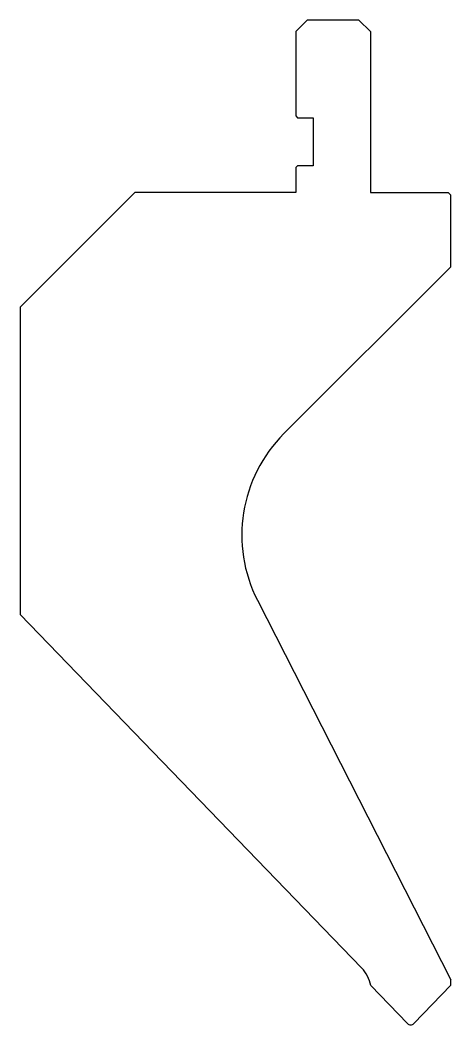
# Model space of a CAD drawing. Header units: metres. Extents: x 48 to 123, y -82 to 93.
import ezdxf

# ---------------------------------------------------------------- set-up
doc = ezdxf.new("R2010")
doc.units = ezdxf.units.M

msp = doc.modelspace()

# ---------------------------------------------------------------- linework, layer by layer
for p, q in [((97.893009, 93.20255), (95.893009, 91.20255)), ((106.893009, 93.20255), (97.893009, 93.20255)), ((108.893009, 91.20255), (106.893009, 93.20255)), ((95.893009, 91.20255), (95.893009, 76.50255)), ((108.893009, 91.20255), (108.893009, 63.20255)), ((95.893009, 76.50255), (96.193009, 76.20255)), ((96.193009, 76.20255), (98.893009, 76.20255)), ((98.893009, 76.20255), (98.893009, 67.80255)), ((96.193009, 67.80255), (95.893009, 67.50255)), ((95.893009, 67.50255), (95.893009, 63.20255)), ((98.893009, 67.80255), (96.193009, 67.80255)), ((67.893009, 63.20255), (47.893009, 43.20255)), ((95.893009, 63.20255), (67.893009, 63.20255)), ((108.893009, 63.20255), (122.393009, 63.20255)), ((122.893009, 62.70255), (122.393009, 63.20255)), ((122.893009, 50.25255), (122.893009, 62.70255)), ((122.893009, 50.25255), (93.815339, 21.174881)), ((47.893009, 43.20255), (47.893009, -10.293477)), ((89.217846, -7.852551), (122.893009, -73.94378)), ((47.893009, -10.293477), (107.358047, -71.871327)), ((108.942629, -74.951766), (115.317537, -81.553176)), ((116.46848, -81.553176), (122.893009, -74.900383)), ((122.893009, -74.900383), (122.893009, -73.94378))]:
    msp.add_line(p, q)
for centre, radius, start, end in [((111.493009, 3.497211), 25, 135, 207), ((103.042009, -76.039277), 6, 10.44269, 44), ((115.893009, -80.99745), 0.8, 224, 316)]:
    msp.add_arc(centre, radius, start, end)

doc.saveas('drawing.dxf')
